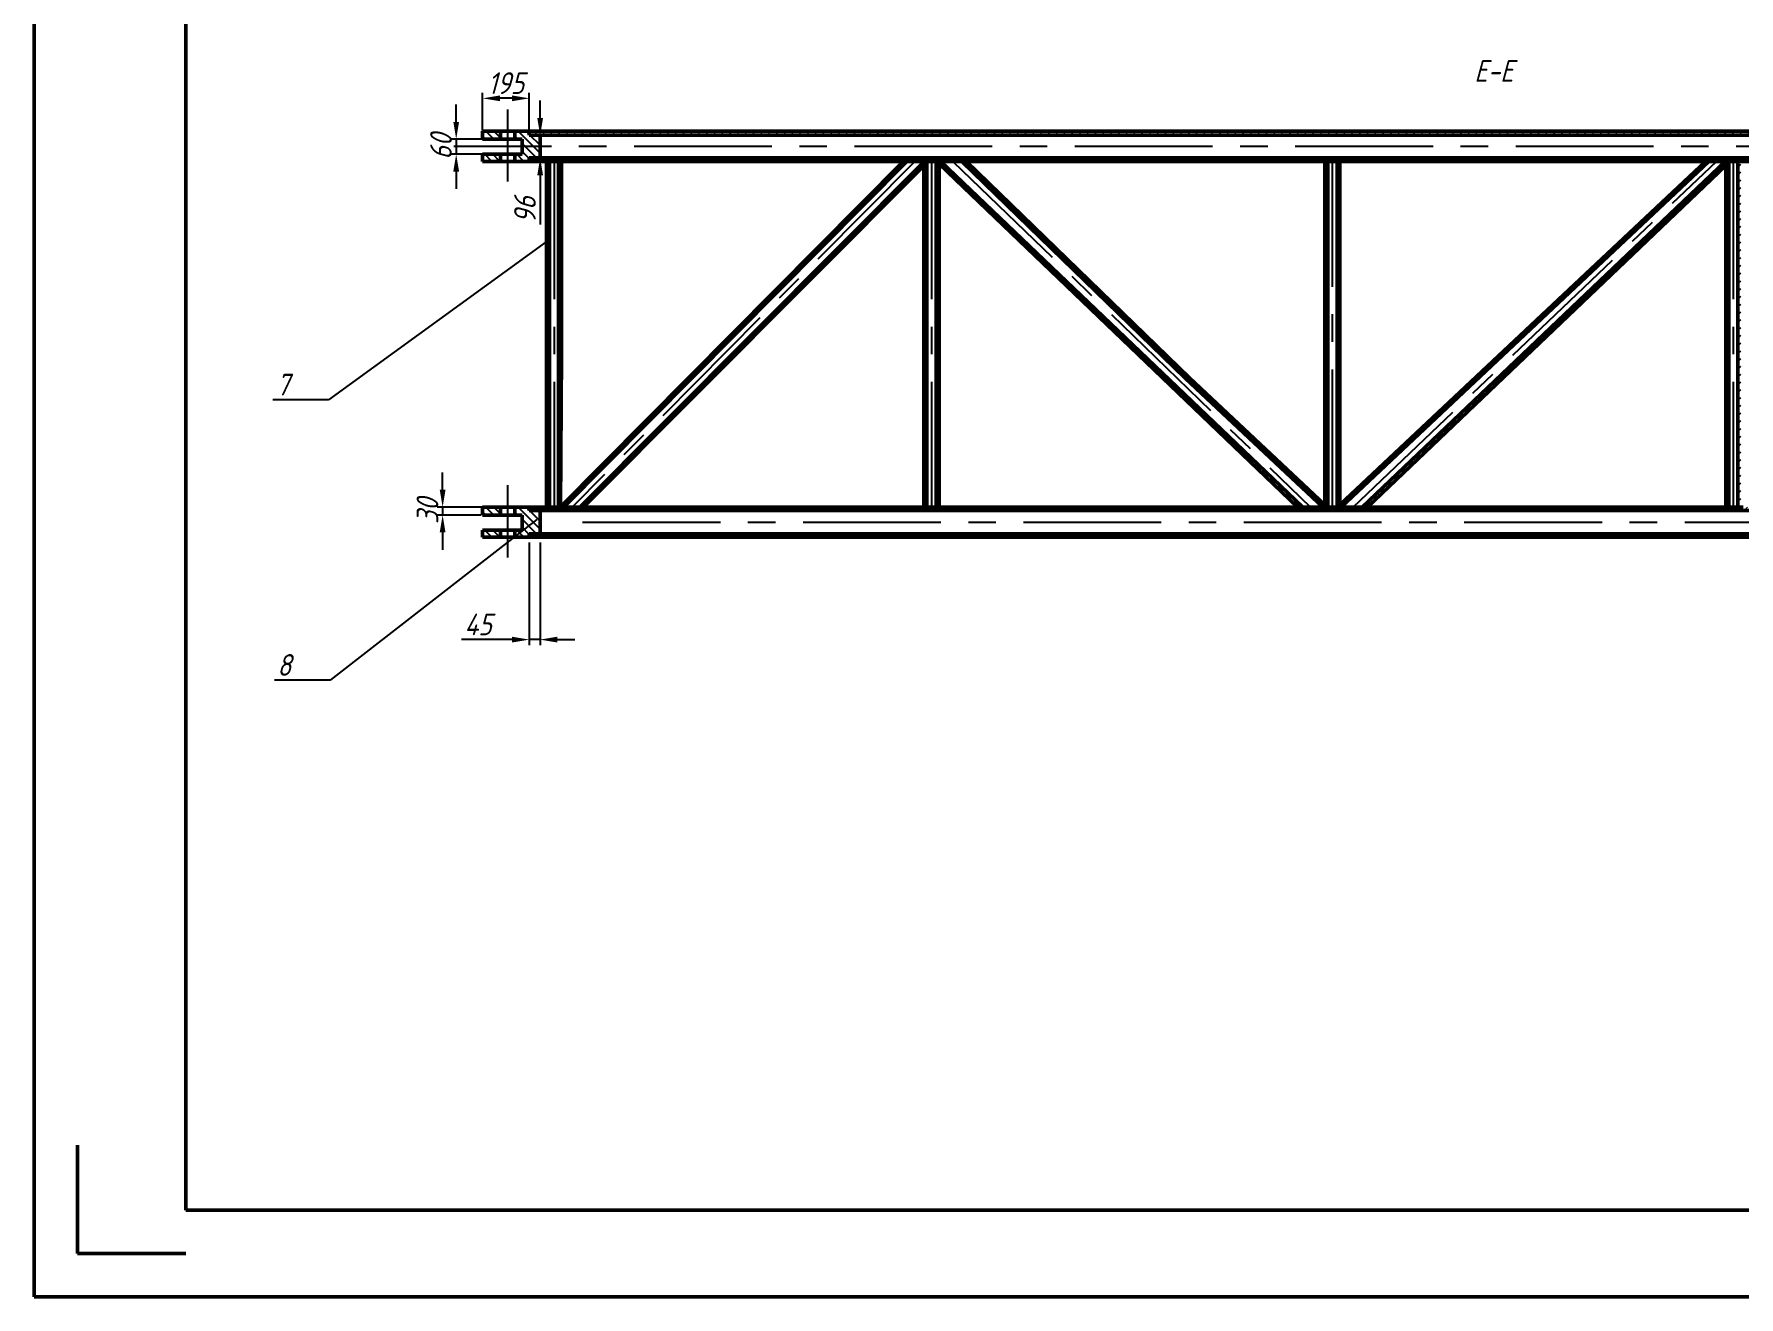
# Model space of a CAD drawing. Header units: millimetres. Extents: x 6124 to 6965, y 1320 to 1914.
# Drawn here: x 6124.4 to 6517.3, y 1319.5 to 1610.6 of the extents above; entities that cross this region are included whole.
import ezdxf
from ezdxf import colors
from ezdxf.entities.mleader import LeaderData, LeaderLine
from ezdxf.math import Vec2, Vec3

# ---------------------------------------------------------------- set-up
doc = ezdxf.new("R2010")
doc.units = ezdxf.units.MM
doc.linetypes.add('CENTER', pattern=[50.800000000000004, 31.75, -6.35, 6.35, -6.35])
for name, color, linetype, lineweight in [('中心线层', 1, 'CENTER', 25), ('剖面线', 2, 'Continuous', 15), ('剖面线层', 2, 'Continuous', 25), ('总内框线', 7, 'Continuous', 50), ('标注层', 3, 'Continuous', 25), ('粗实线', 7, 'Continuous', 50)]:
    doc.layers.add(name, color=color, linetype=linetype, lineweight=lineweight)
doc.styles.add('5号字', font='gbeitc.shx', dxfattribs={"height": 5, "bigfont": 'gbcbig.shx'})
doc.styles.get("Standard").update_dxf_attribs({"font": 'txt', "bigfont": 'gbcbig.shx'})
doc.dimstyles.new('ISO-25', dxfattribs={"dimtxt": 2.5, "dimasz": 2.5, "dimexe": 1.25, "dimexo": 0.625, "dimtad": 1, "dimtxsty": 'Standard', "dimcen": 2.5, "dimadec": 0, "dimazin": 0, "dimtfac": 1, "dimtmove": 0, "dimatfit": 3, "dimfxl": 1, "dimarcsym": 0})
pattern_1 = [(45, (-3418.269631521883, -511.9310133066596), (-0.8957805480766481, 0.8957805480766481), [])]
pattern_2 = [(135, (-3418.269631521883, -511.9310133066596), (-0.8957805480766481, -0.8957805480766481), [])]

# ---------------------------------------------------------------- blocks, each defined once
blk = doc.blocks.new('*D39')
at = {"layer": 'Defpoints', "color": 0, "transparency": 16777216}
for p in [(6240.973923403606, 1587.266340499444), (6240.973923403606, 1582.047223171724), (6241.006675809072, 1582.047223171724)]:
    blk.add_point(p, dxfattribs=at)
at = {"layer": '标注层', "color": 0, "lineweight": -2, "transparency": 16777216}
for p, q in [((6241.006675809072, 1591.266340499444), (6241.006675809072, 1595.266340499444)), ((6241.006675809072, 1587.266340499444), (6241.006675809072, 1582.047223171724)), ((6242.973923403606, 1587.266340499444), (6242.256675809072, 1587.266340499444)), ((6242.973923403606, 1582.047223171724), (6242.256675809072, 1582.047223171724)), ((6241.006675809072, 1578.047223171724), (6241.006675809072, 1566.703491921719))]:
    blk.add_line(p, q, dxfattribs=at)
at = {"layer": '标注层', "color": 0, "transparency": 16777216}
for points in [[(6240.340009142406, 1591.266340499444), (6241.673342475739, 1591.266340499444), (6241.006675809072, 1587.266340499444)], [(6240.340009142406, 1578.047223171724), (6241.673342475739, 1578.047223171724), (6241.006675809072, 1582.047223171724)]]:
    blk.add_solid(points, dxfattribs=at)
at = {"layer": '标注层', "color": 0, "transparency": 16777216, "insert": (6237.506675809071, 1570.047241921717), "char_height": 5, "attachment_point": 5, "rotation": 90, "style": '5号字'}
blk.add_mtext('96', dxfattribs=at)
blk = doc.blocks.new('*D37')
at = {"layer": 'Defpoints', "color": 0, "transparency": 16777216}
for p in [(6230.244888829504, 1586.358456696564), (6221.653368967412, 1582.893456558879), (6231.872517594295, 1582.893456558879)]:
    blk.add_point(p, dxfattribs=at)
at = {"layer": '标注层', "color": 0, "lineweight": -2, "transparency": 16777216}
for p, q in [((6221.653368967412, 1590.358456696564), (6221.653368967412, 1594.358456696564)), ((6228.244888829504, 1586.358456696564), (6220.403368967412, 1586.358456696564)), ((6221.653368967412, 1586.358456696564), (6221.653368967412, 1582.893456558879)), ((6229.872517594295, 1582.893456558879), (6220.403368967412, 1582.893456558879)), ((6221.653368967412, 1578.893456558879), (6221.653368967412, 1574.893456558879))]:
    blk.add_line(p, q, dxfattribs=at)
at = {"layer": '标注层', "color": 0, "transparency": 16777216}
for points in [[(6220.986702300745, 1590.358456696564), (6222.320035634079, 1590.358456696564), (6221.653368967412, 1586.358456696564)], [(6220.986702300745, 1578.893456558879), (6222.320035634079, 1578.893456558879), (6221.653368967412, 1582.893456558879)]]:
    blk.add_solid(points, dxfattribs=at)
at = {"layer": '标注层', "color": 0, "transparency": 16777216, "insert": (6218.153368967411, 1584.625956627719), "char_height": 5, "attachment_point": 5, "rotation": 90, "style": '5号字'}
blk.add_mtext('60', dxfattribs=at)
blk = doc.blocks.new('*D38')
at = {"layer": 'Defpoints', "color": 0, "transparency": 16777216}
for p in [(6229.674962644271, 1501.550348533435), (6218.52667563978, 1499.735348395749), (6229.312307938235, 1499.735348395749)]:
    blk.add_point(p, dxfattribs=at)
at = {"layer": '标注层', "color": 0, "lineweight": -2, "transparency": 16777216}
for p, q in [((6218.52667563978, 1505.550348533435), (6218.52667563978, 1509.550348533435)), ((6227.674962644271, 1501.550348533435), (6217.27667563978, 1501.550348533435)), ((6218.52667563978, 1501.550348533435), (6218.52667563978, 1499.735348395749)), ((6227.312307938235, 1499.735348395749), (6217.27667563978, 1499.735348395749)), ((6218.52667563978, 1495.735348395749), (6218.52667563978, 1491.735348395749))]:
    blk.add_line(p, q, dxfattribs=at)
at = {"layer": '标注层', "color": 0, "transparency": 16777216}
for points in [[(6217.860008973113, 1505.550348533435), (6219.193342306447, 1505.550348533435), (6218.52667563978, 1501.550348533435)], [(6217.860008973113, 1495.735348395749), (6219.193342306447, 1495.735348395749), (6218.52667563978, 1499.735348395749)]]:
    blk.add_solid(points, dxfattribs=at)
at = {"layer": '标注层', "color": 0, "transparency": 16777216, "insert": (6215.026675639778, 1500.64284846459), "char_height": 5, "attachment_point": 5, "rotation": 90, "style": '5号字'}
blk.add_mtext('30', dxfattribs=at)
blk = doc.blocks.new('*D40')
at = {"layer": 'Defpoints', "color": 0, "transparency": 16777216}
for p in [(6238.49888318503, 1495.418473893842), (6240.973883185028, 1495.418473893842), (6238.49888318503, 1471.019934915766)]:
    blk.add_point(p, dxfattribs=at)
at = {"layer": '标注层', "color": 0, "lineweight": -2, "transparency": 16777216}
for p, q in [((6238.49888318503, 1493.418473893842), (6238.49888318503, 1469.769934915766)), ((6240.973883185028, 1493.418473893842), (6240.973883185028, 1469.769934915766)), ((6234.49888318503, 1471.019934915766), (6222.87388318503, 1471.019934915766)), ((6240.973883185028, 1471.019934915766), (6238.49888318503, 1471.019934915766)), ((6244.973883185028, 1471.019934915766), (6248.973883185028, 1471.019934915766))]:
    blk.add_line(p, q, dxfattribs=at)
at = {"layer": '标注层', "color": 0, "transparency": 16777216}
for points in [[(6234.49888318503, 1471.686601582433), (6234.49888318503, 1470.353268249099), (6238.49888318503, 1471.019934915766)], [(6244.973883185028, 1471.686601582433), (6244.973883185028, 1470.353268249099), (6240.973883185028, 1471.019934915766)]]:
    blk.add_solid(points, dxfattribs=at)
at = {"layer": '标注层', "color": 0, "transparency": 16777216, "insert": (6226.68638318503, 1474.519934915766), "char_height": 5, "attachment_point": 5, "style": '5号字'}
blk.add_mtext('45', dxfattribs=at)
blk = doc.blocks.new('_None')
blk = doc.blocks.new('*D48')
at = {"layer": 'Defpoints', "color": 0, "transparency": 16777216}
for p in [(6227.747532388216, 1595.781244408017), (6227.747532388216, 1586.358496453119), (6238.498889793264, 1586.358510897726)]:
    blk.add_point(p, dxfattribs=at)
at = {"layer": '标注层', "color": 0, "lineweight": -2, "transparency": 16777216}
for p, q in [((6227.747532388216, 1588.358496453119), (6227.747532388216, 1597.031244408017)), ((6234.498889793264, 1595.781244408017), (6231.747532388216, 1595.781244408017)), ((6238.498889793264, 1588.358510897726), (6238.498889793264, 1597.031244408017))]:
    blk.add_line(p, q, dxfattribs=at)
at = {"layer": '标注层', "color": 0, "transparency": 16777216}
for points in [[(6231.747532388216, 1596.447911074684), (6231.747532388216, 1595.11457774135), (6227.747532388216, 1595.781244408017)], [(6234.498889793264, 1596.447911074684), (6234.498889793264, 1595.11457774135), (6238.498889793264, 1595.781244408017)]]:
    blk.add_solid(points, dxfattribs=at)
at = {"layer": '标注层', "color": 0, "transparency": 16777216, "insert": (6233.12321109074, 1599.281244408017), "char_height": 5, "attachment_point": 5, "style": '5号字'}
blk.add_mtext('195', dxfattribs=at)

msp = doc.modelspace()

# ---------------------------------------------------------------- hatches: boundary and pattern name
at = {"layer": '剖面线'}
h = msp.add_hatch(dxfattribs=at)
h.set_pattern_fill('ANSI31', color=0, scale=0.399)
h.set_pattern_definition(pattern_1)
h.paths.add_polyline_path([(6700.787890217887, 1495.423219254249), (6238.49888318503, 1495.423219254249), (6238.49888318503, 1494.620473893843), (6261.820565075488, 1494.620473893842), (6700.787890217887, 1494.62521925425)])
h.paths.add_polyline_path([(6700.787890217887, 1501.555093893843), (6697.034232503032, 1501.555093893843), (6610.637871787743, 1501.555093893843), (6606.141269950145, 1501.555093893843), (6518.239552438796, 1501.555093893843), (6513.742950601187, 1501.555093893843), (6431.64495396444, 1501.555093893843), (6415.540882840798, 1501.555093893843), (6333.44289997247, 1501.555093893843), (6328.946284366442, 1501.555093893843), (6251.798717452792, 1501.555093893843), (6238.49888318503, 1501.555093893843), (6238.498883185031, 1500.757093893842), (6700.787890217887, 1500.757093893842)])
h.paths.add_polyline_path([(6700.787890217887, 1582.047223171723), (6238.49888318503, 1582.047223171723), (6238.49888318503, 1581.244495289131), (6251.798717452792, 1581.248648807049), (6323.142549723421, 1581.248648807049), (6339.246631058579, 1581.248648807049), (6421.344617483819, 1581.248648807049), (6425.841219321417, 1581.248648807049), (6507.939202189747, 1581.248648807049), (6524.043273313389, 1581.248648807049), (6606.141269950145, 1581.248648807049), (6610.637871787743, 1581.248648807049), (6697.034232503032, 1581.248648807049), (6700.787890217887, 1581.248648807049)])
h.paths.add_polyline_path([(6700.787890217887, 1588.178523446641), (6242.694319990798, 1588.178523446641), (6238.49888318503, 1588.178523446642), (6238.49888318503, 1587.323431973042), (6700.787890217887, 1587.266340499443)])
h = msp.add_hatch(dxfattribs=at)
h.set_pattern_fill('ANSI31', color=0, scale=0.399, angle=90)
h.set_pattern_definition(pattern_2)
h.paths.add_polyline_path([(6329.462109359993, 1580.31826956462), (6329.477318685755, 1580.356830164978), (6329.49625026783, 1580.40485786765), (6329.522630566926, 1580.471803383975), (6329.556363204078, 1580.557374134952), (6329.597282958202, 1580.66118804684), (6329.645224608228, 1580.782797645879), (6329.699954090955, 1580.921659079345), (6329.761251111606, 1581.077173420827), (6329.82884030172, 1581.248648807049), (6329.599693093745, 1581.248648807049), (6250.196106002313, 1501.555093893843), (6250.949159880796, 1501.555093893843)])
h.paths.add_polyline_path([(6325.452212512, 1581.248648807049), (6324.742221504705, 1581.248648807049), (6245.653900541662, 1501.555093893843), (6246.363891548957, 1501.555093893843)])
h = msp.add_hatch(dxfattribs=at)
h.set_pattern_fill('ANSI31', color=0, scale=0.399)
h.set_pattern_definition(pattern_1)
h.paths.add_polyline_path([(6333.360715175346, 1581.248648807049), (6332.695715175347, 1581.248648807049), (6332.752303395215, 1581.11803121705), (6332.801318982265, 1581.004871987829), (6332.84254164171, 1580.909718414213), (6332.875764847196, 1580.833035180494), (6332.900823377649, 1580.775197476201), (6332.927075919122, 1580.714637880952), (6415.540882840798, 1501.555093893843), (6416.789945832632, 1501.555093893843)])
h.paths.add_polyline_path([(6339.24663105859, 1581.248648807049), (6338.178098929138, 1581.248648807049), (6389.637012031089, 1531.296819184093), (6421.361520876722, 1501.555093893843), (6422.034966379859, 1501.555093893843), (6421.860451463772, 1502.089095308378), (6390.705544160506, 1531.296819184126)])
h = msp.add_hatch(dxfattribs=at)
h.set_pattern_fill('ANSI31', color=0, scale=0.399, angle=90)
h.set_pattern_definition(pattern_2)
h.paths.add_polyline_path([(6514.258770812719, 1580.318283447446), (6514.258770812719, 1580.714647392514), (6514.259817212898, 1580.717074077125), (6514.268243487966, 1580.736480669805), (6514.285013427589, 1580.775197476201), (6514.310071958042, 1580.833035180494), (6514.3432813951, 1580.909718414213), (6514.384504054546, 1581.004871987829), (6514.433519641596, 1581.11803121705), (6514.490107861462, 1581.248648807049), (6514.075849094817, 1581.248648807049), (6430.486182565286, 1501.555093893843), (6431.64495396444, 1501.555093893843)])
h.paths.add_polyline_path([(6510.370813426776, 1581.248648807049), (6509.538868865267, 1581.248648807049), (6425.325385341468, 1502.089095308378), (6425.324338941289, 1502.086668623768), (6425.315926434638, 1502.067262031087), (6425.299156495026, 1502.02854522469), (6425.274097964573, 1501.9707075204), (6425.240874759076, 1501.894024286678), (6425.199652099642, 1501.798870713062), (6425.150622744164, 1501.685711483842), (6425.094034524296, 1501.555093893843), (6425.589235246842, 1501.555093893843)])
at = {"layer": '剖面线层'}
h = msp.add_hatch(dxfattribs=at)
h.set_pattern_fill('ANSI31', color=0, scale=0.4125, angle=90)
h.set_pattern_definition([(135, (222.4441452342153, 270.710425229868), (-0.9260889124852564, -0.9260889124852564), [])])
h.paths.add_polyline_path([(6240.973923403602, 1587.266340499443), (6238.49888318503, 1587.266340499443), (6238.498923403604, 1588.173456834249), (6235.17251759429, 1588.173456834249), (6235.17251759429, 1586.358456696563), (6236.82251759429, 1586.358456696563), (6236.82251759429, 1584.708456696563), (6240.973923403602, 1584.708456696563)])
h.paths.add_polyline_path([(6240.973923403602, 1584.708456696563), (6236.82251759429, 1584.708456696563), (6236.82251759429, 1582.893456558878), (6235.17251759429, 1582.893456558878), (6235.17251759429, 1581.243456558878), (6238.498923403604, 1581.243456558878), (6238.498923403603, 1582.042156559331), (6240.973923403601, 1582.042156559331)])
h.paths.add_polyline_path([(6231.872517594291, 1582.893456558878), (6227.747517594289, 1582.893456558878), (6227.747517594289, 1581.243456558878), (6231.872517594291, 1581.243456558878)])
h.paths.add_polyline_path([(6231.872517594289, 1588.173456834249), (6227.747517594289, 1588.173456834249), (6227.747517594289, 1586.358456696563), (6231.872517594289, 1586.358456696563)])
h = msp.add_hatch(dxfattribs=at)
h.set_pattern_fill('ANSI31', color=0, scale=0.399)
h.set_pattern_definition(pattern_1)
h.paths.add_polyline_path([(6243.133772004938, 1581.245735079342), (6242.468772004939, 1581.245735079342), (6242.468772004939, 1547.176766740017), (6242.468772004939, 1535.626975960874), (6242.46877200495, 1501.555093893843), (6243.133772004934, 1501.555093893843)])
h.paths.add_polyline_path([(6245.933709324734, 1581.246817173973), (6245.268709324735, 1581.246609495489), (6245.268709324739, 1501.555093893843), (6245.653900541662, 1501.555093893843), (6245.933709324734, 1536.781955210892), (6245.933709324734, 1547.176766740017)])
h.paths.add_polyline_path([(6332.927065992508, 1580.714647392514), (6332.926005823914, 1580.717074077128), (6332.917607085688, 1580.736480669805), (6332.900823377649, 1580.775197476201), (6332.875764847196, 1580.833035180494), (6332.84254164171, 1580.909718414213), (6332.801318982265, 1581.004871987829), (6332.752303395215, 1581.11803121705), (6332.695715175347, 1581.248648807049), (6332.262059050898, 1581.248648807049), (6332.262059050901, 1501.555093893843), (6332.927065992508, 1501.555093893843), (6332.927065992508, 1538.22567895072)])
h.paths.add_polyline_path([(6330.127121731102, 1581.248648807049), (6329.82884030172, 1581.248648807049), (6329.761251111606, 1581.077173420827), (6329.699954090955, 1580.921659079345), (6329.645224608228, 1580.782797645879), (6329.597282958202, 1580.66118804684), (6329.556363204078, 1580.557374134952), (6329.522630566926, 1580.471803383975), (6329.49625026783, 1580.40485786765), (6329.462118346395, 1580.318268285871), (6329.462118346395, 1538.22567895072), (6329.462118346395, 1501.555093893843), (6330.127121731099, 1501.555093893843)])
h.paths.add_polyline_path([(6425.325385341468, 1581.248648807049), (6424.660387062517, 1581.248648807049), (6424.66038706252, 1501.555093893843), (6425.094034524296, 1501.555093893843), (6425.150622744164, 1501.685711483842), (6425.199652099642, 1501.798870713062), (6425.240874759076, 1501.894024286678), (6425.274097964573, 1501.9707075204), (6425.299156495026, 1502.02854522469), (6425.325385341468, 1502.089099835687), (6425.325385341468, 1544.578063750171)])
h.paths.add_polyline_path([(6422.525449742721, 1581.248648807049), (6421.860451463772, 1581.248648807049), (6421.860451463772, 1538.22567895072), (6421.860451463772, 1502.089099835687), (6421.886680310212, 1502.02854522469), (6421.911738840665, 1501.9707075204), (6421.944962046151, 1501.894024286678), (6421.986184705596, 1501.798870713062), (6422.035200292645, 1501.685711483842), (6422.091788512515, 1501.555093893843), (6422.525449742718, 1501.555093893843)])
h.paths.add_polyline_path([(6517.723704690416, 1544.578063750171), (6517.723704690416, 1580.714647392514), (6517.722658290231, 1580.717074077108), (6517.714259552014, 1580.736480669805), (6517.697489612394, 1580.775197476201), (6517.672431081939, 1580.833035180494), (6517.639194108026, 1580.909718414213), (6517.597971448591, 1581.004871987829), (6517.548955861541, 1581.11803121705), (6517.492367641673, 1581.248648807049), (6517.058706411868, 1581.248648807049), (6517.058706411872, 1501.555093893843), (6517.723704690416, 1501.555093893843)])
h.paths.add_polyline_path([(6514.923769092071, 1581.248648807049), (6514.490107861462, 1581.248648807049), (6514.433519641596, 1581.11803121705), (6514.384504054546, 1581.004871987829), (6514.3432813951, 1580.909718414213), (6514.310071958042, 1580.833035180494), (6514.285013427589, 1580.775197476201), (6514.258770812719, 1580.714611078031), (6514.258770812719, 1544.578063750171), (6514.258770812719, 1501.555093893843), (6514.923769092067, 1501.555093893843)])
h.paths.add_polyline_path([(6610.122024039365, 1544.578063750171), (6610.122024039365, 1581.248648807049), (6609.457039528841, 1581.248648807049), (6609.457039528845, 1501.555093893843), (6609.82479131658, 1501.555093893843), (6609.889089853516, 1501.710336308962), (6609.946063589241, 1501.84787597379), (6609.99543715529, 1501.967041677688), (6610.0369351832, 1502.067251704768), (6610.070392451888, 1502.148010391795), (6610.095616203424, 1502.208928780807), (6610.122024039365, 1502.272724382868)])
h.paths.add_polyline_path([(6607.322102209044, 1581.248648807049), (6606.657090161669, 1581.248648807049), (6606.657090161669, 1544.578063750171), (6606.657090161669, 1502.089095308378), (6606.658136561853, 1502.086668623758), (6606.666562836926, 1502.067262031087), (6606.683332776538, 1502.02854522469), (6606.708391306991, 1501.9707075204), (6606.741600744059, 1501.894024286678), (6606.782823403495, 1501.798870713062), (6606.831866527389, 1501.685711483842), (6606.888454747268, 1501.555093893843), (6607.32210220904, 1501.555093893843)])
h.paths.add_polyline_path([(6697.034232503032, 1537.359444620771), (6697.034232503032, 1581.248648807049), (6696.060007880169, 1581.248648807049), (6696.060007880173, 1501.555093893843), (6697.034232503032, 1501.555093893843)])
h.paths.add_polyline_path([(6693.925070560372, 1581.248648807049), (6692.991768340449, 1581.248648807049), (6692.991768340449, 1580.450648807051), (6692.991768340449, 1537.359444620771), (6692.991768340449, 1501.555093893843), (6693.925070560368, 1501.555093893843)])
h = msp.add_hatch(dxfattribs=at)
h.set_pattern_fill('ANSI31', color=0, scale=0.4125, angle=90)
h.set_pattern_definition([(135, (222.4441050156411, 184.0873169290537), (-0.9260889124852564, -0.9260889124852564), [])])
h.paths.add_polyline_path([(6240.973883185027, 1500.752348533435), (6238.498883185029, 1500.752348533435), (6238.49888318503, 1501.550348533435), (6235.172477375716, 1501.550348533435), (6235.172477375716, 1499.735348395749), (6236.822477375716, 1499.735348395749), (6236.822477375716, 1498.085348395749), (6240.973883185028, 1498.085348395749)])
h.paths.add_polyline_path([(6240.973883185028, 1498.085348395749), (6236.822477375716, 1498.085348395749), (6236.822477375716, 1496.270348258063), (6235.172477375716, 1496.270348258063), (6235.172477375716, 1494.620348258064), (6238.49888318503, 1494.620348258064), (6238.498883185029, 1495.418473893842), (6240.973883185027, 1495.418473893842)])
h.paths.add_polyline_path([(6231.872477375717, 1496.270348258063), (6227.747477375715, 1496.270348258063), (6227.747477375715, 1494.620348258064), (6231.872477375717, 1494.620348258064)])
h.paths.add_polyline_path([(6231.872477375715, 1501.550348533435), (6227.747477375715, 1501.550348533435), (6227.747477375715, 1499.735348395749), (6231.872477375715, 1499.735348395749)])

# ---------------------------------------------------------------- linework, layer by layer
at = {"layer": '中心线层', "color": 0}
for p, q in [((6233.522517594291, 1576.582206307291), (6233.522517594291, 1593.230527464087)), ((6700.787890217887, 1584.713586126845), (6221.084105933951, 1584.711213446641)), ((6244.201240664835, 1581.248648807049), (6244.201240664835, 1501.555093893842)), ((6327.382505170304, 1581.248648807049), (6248.378718446427, 1501.555093893843)), ((6331.194590391, 1581.248648807049), (6331.194590391, 1501.555093893843)), ((6336.149529386483, 1581.248648807049), (6418.564118650898, 1501.555093893843)), ((6423.592918402619, 1501.555093893843), (6423.592918402619, 1581.248648807049)), ((6428.350870048667, 1501.555093893843), (6512.125613393651, 1581.248648807049)), ((6515.991237751568, 1581.248648807049), (6515.99125151999, 1501.555093893843)), ((6233.522477375716, 1489.959098006476), (6233.522477375716, 1506.607419163273)), ((6250.78821507549, 1498.087783893842), (6700.787890217887, 1498.087783893842))]:
    msp.add_line(p, q, dxfattribs=at)
at = {"layer": '总内框线', "color": 0}
for p, q in [((6124.372667979245, 1913.523109641741), (6124.372667979245, 1319.523109641741)), ((6159.372667979245, 1893.523109641741), (6159.372667979246, 1339.523109641741)), ((6134.372667979245, 1329.523109641741), (6134.372667979245, 1354.523109641741)), ((6159.372667979246, 1339.523109641741), (6945.372667979245, 1339.523109641741)), ((6134.372667979245, 1329.523109641741), (6159.372667979245, 1329.523109641741)), ((6124.372667979245, 1319.523109641741), (6965.372667979245, 1319.523109641741))]:
    msp.add_line(p, q, dxfattribs=at)
at = {"layer": '粗实线', "color": 0}
for p, q in [((6238.498923403604, 1588.178523446641), (6227.747517594289, 1588.173456834249)), ((6227.747517594289, 1588.173456834249), (6227.747517594289, 1586.358456696563)), ((6231.872517594289, 1588.173456834249), (6231.872517594289, 1586.358456696563)), ((6235.172477375716, 1588.173456834249), (6235.172477375716, 1586.358456696563)), ((6238.49888318503, 1588.178523446642), (6238.49888318503, 1587.380523446642)), ((6238.498923403602, 1587.266340499443), (6238.498923403602, 1588.173456834249)), ((6227.747517594289, 1586.358456696563), (6236.82251759429, 1586.358456696563)), ((6236.82251759429, 1582.893456558878), (6236.822477375716, 1586.358456696563)), ((6238.49888318503, 1587.266340499443), (6700.783980608725, 1587.266340499443)), ((6240.973923403602, 1587.266340499443), (6240.973923403602, 1582.047223171723)), ((6227.747517594289, 1582.893456558878), (6236.82251759429, 1582.893456558878)), ((6227.747517594289, 1582.893456558878), (6227.747517594289, 1581.243456558878)), ((6238.498923403604, 1581.243456558878), (6227.747517594289, 1581.243456558878)), ((6231.872517594291, 1582.893456558878), (6231.872517594291, 1581.243456558878)), ((6235.172477375716, 1582.893456558878), (6235.172477375716, 1581.243456558878)), ((6700.787890217887, 1582.047223171723), (6238.49888318503, 1582.047223171723)), ((6238.498923403604, 1581.244156559331), (6238.498923403604, 1582.042156559331)), ((6242.468772004939, 1581.245735079342), (6243.133772004938, 1581.245735079342)), ((6243.133772004938, 1581.245735079342), (6243.133772004934, 1501.555093893843)), ((6245.268709324735, 1581.245735079342), (6245.268709324739, 1501.555093893843)), ((6330.127121731102, 1581.245735079342), (6330.127121731099, 1501.555093893843)), ((6332.262059050898, 1581.245735079342), (6332.262059050901, 1501.555093893843)), ((6333.360715175346, 1581.248648807049), (6416.789945832632, 1501.555093893843)), ((6422.525449742721, 1581.245735079342), (6422.525449742718, 1501.555093893843)), ((6424.660387062517, 1581.245735079342), (6424.66038706252, 1501.555093893843)), ((6514.923769092071, 1581.245782035709), (6514.923769092067, 1501.555140850209)), ((6517.058706411868, 1581.245782035709), (6517.058706411872, 1501.555140850209)), ((6238.49888318503, 1501.550348533435), (6227.747477375715, 1501.550348533435)), ((6227.747477375715, 1501.550348533435), (6227.747477375715, 1499.735348395749)), ((6231.872477375715, 1501.550348533435), (6231.872477375715, 1499.735348395749)), ((6235.172477375716, 1501.550348533435), (6235.172477375716, 1499.735348395749)), ((6238.49888318503, 1501.555093893843), (6238.498883185031, 1500.757093893842)), ((6238.49888318503, 1501.550348533435), (6238.49888318503, 1500.752348533435)), ((6245.653900541662, 1501.555093893843), (6244.988900541661, 1501.555093893843)), ((6421.860451463772, 1502.089095308378), (6422.034966379859, 1501.555093893843)), ((6227.747477375715, 1499.735348395749), (6236.822477375716, 1499.735348395749)), ((6236.822477375716, 1499.735348395749), (6236.822477375716, 1496.270348258063)), ((6238.498883185031, 1500.757093893842), (6700.787890217889, 1500.757093893842)), ((6240.973883185028, 1500.752348533435), (6240.973883185028, 1495.418473893842)), ((6227.747477375715, 1496.270348258063), (6236.822477375716, 1496.270348258063)), ((6227.747477375715, 1496.270348258063), (6227.747477375715, 1494.620348258064)), ((6238.49888318503, 1494.620348258064), (6227.747477375715, 1494.620348258064)), ((6231.872477375717, 1496.270348258063), (6231.872477375717, 1494.620348258063)), ((6235.172477375716, 1496.270348258063), (6235.172477375716, 1494.620348258063)), ((6238.49888318503, 1494.62521925425), (6238.49888318503, 1495.423219254249)), ((6238.49888318503, 1495.423219254249), (6700.787890217889, 1495.423219254249)), ((6238.49888318503, 1494.620473893842), (6238.49888318503, 1495.418473893842))]:
    msp.add_line(p, q, dxfattribs=at)
at = {"layer": '粗实线', "color": 0, "lineweight": 50}
for p, q in [((6238.498883185029, 1588.178523446641), (6261.820565075488, 1588.178523446641)), ((6238.498883185029, 1581.244156545746), (6251.798717452792, 1581.248648807049)), ((6238.49888318503, 1501.555093893846), (6261.820565075488, 1501.555093893842)), ((6238.49888318503, 1494.620473893842), (6261.820565075488, 1494.620473893842)), ((6242.694319990798, 1494.62521925425), (6700.787890217887, 1494.62521925425))]:
    msp.add_line(p, q, dxfattribs=at)
at = {"layer": '粗实线', "color": 0, "linetype": 'Continuous', "lineweight": 50}
for p, q in [((6242.694319990798, 1588.178523446641), (6700.787890217887, 1588.178523446641)), ((6242.468772004939, 1581.248648807049), (6242.468772004939, 1547.176766740017)), ((6245.653900541662, 1501.555093893843), (6324.742221504705, 1581.248648807049)), ((6245.933709324734, 1547.176766740017), (6245.933709324734, 1581.248648807049)), ((6246.363891548957, 1501.555093893843), (6325.452212512, 1581.248648807049)), ((6250.196106002313, 1501.555093893843), (6329.599693093745, 1581.248648807049)), ((6250.949159880796, 1501.555093893843), (6329.462118346395, 1580.318278579662)), ((6251.798717452792, 1581.248648807049), (6323.142549723421, 1581.248648807049)), ((6323.142549723421, 1581.248648807049), (6339.246631058579, 1581.248648807049)), ((6329.462118346395, 1580.318278579662), (6329.462118346395, 1538.22567895072)), ((6332.927065992508, 1580.714647392514), (6415.540882840798, 1501.555093893843)), ((6332.927065992508, 1538.22567895072), (6332.927065992508, 1580.714647392514)), ((6389.637012031131, 1531.296819184052), (6338.178098929138, 1581.248648807049)), ((6390.705544160583, 1531.296819184052), (6339.24663105859, 1581.248648807049)), ((6339.246634615491, 1581.248648807049), (6421.344617483819, 1581.248648807049)), ((6421.344617483819, 1581.248648807049), (6425.841219321417, 1581.248648807049)), ((6421.860451463772, 1581.248648807049), (6421.860451463772, 1538.22567895072)), ((6425.325385341468, 1544.578063750171), (6425.325385341468, 1581.248648807049)), ((6425.325385341468, 1502.089095308378), (6509.538868865267, 1581.248648807049)), ((6425.589235246842, 1501.555093893843), (6510.370813426776, 1581.248648807049)), ((6425.841219321417, 1581.248648807049), (6507.939202189747, 1581.248648807049)), ((6430.486182565286, 1501.555093893843), (6514.075849094817, 1581.248648807049)), ((6431.64495396444, 1501.555093893843), (6514.258765706956, 1580.318278579662)), ((6507.939202189747, 1581.248648807049), (6524.043273313389, 1581.248648807049)), ((6514.258770812719, 1580.714647392514), (6514.258770812719, 1544.578063750171)), ((6242.468772004939, 1547.176766740017), (6242.468772004939, 1535.626975960874)), ((6245.933709324734, 1536.781955210892), (6245.933709324734, 1547.176766740017)), ((6425.325385341468, 1502.089095308378), (6425.325385341468, 1544.578063750171)), ((6514.258770812719, 1544.578063750171), (6514.258770812719, 1501.555093893843)), ((6245.653900541662, 1501.555093893842), (6245.933709324734, 1536.781955210892)), ((6329.462118346395, 1538.22567895072), (6329.462118346395, 1501.555093893843)), ((6332.927065992508, 1501.555093893843), (6332.927065992508, 1538.22567895072)), ((6421.860451463772, 1538.22567895072), (6421.860451463772, 1502.089095308378)), ((6242.468772004939, 1535.626975960874), (6242.46877200495, 1501.55509389384)), ((6421.361520876722, 1501.555093893843), (6389.637309303191, 1531.296540491513)), ((6421.860451463772, 1502.089095308378), (6390.705841432644, 1531.296540491513)), ((6242.694319990798, 1501.555093893843), (6251.798717452792, 1501.555093893843)), ((6251.798717452792, 1501.555093893843), (6328.946284366442, 1501.555093893843)), ((6328.946284366442, 1501.555093893843), (6333.44289997247, 1501.555093893843)), ((6333.44289997247, 1501.555093893843), (6415.540882840798, 1501.555093893843)), ((6415.540882840798, 1501.555093893843), (6431.64495396444, 1501.555093893843)), ((6431.64495396444, 1501.555093893843), (6513.742950601187, 1501.555093893843)), ((6513.742950601187, 1501.555093893843), (6518.239552438796, 1501.555093893843))]:
    msp.add_line(p, q, dxfattribs=at)
at = {"layer": '粗实线', "color": 0, "linetype": 'Continuous', "lineweight": 50, "flags": 128}
for points in [[(6329.462118346395, 1580.318278579662), (6329.465918431237, 1580.327926802309), (6329.477318685755, 1580.356830164978), (6329.49625026783, 1580.40485786765), (6329.522630566926, 1580.471803383975), (6329.556363204078, 1580.557374134952), (6329.597282958202, 1580.66118804684), (6329.645224608228, 1580.782797645879), (6329.699954090955, 1580.921659079345), (6329.761251111606, 1581.077173420827), (6329.82884030172, 1581.248648807049)], [(6332.695715175347, 1581.248648807049), (6332.752303395215, 1581.11803121705), (6332.801318982265, 1581.004871987829), (6332.84254164171, 1580.909718414213), (6332.875764847196, 1580.833035180494), (6332.900823377649, 1580.775197476201), (6332.917607085688, 1580.736480669805), (6332.926005823912, 1580.717074077126), (6332.927065992508, 1580.714647392514)], [(6514.258770812719, 1580.714647392514), (6514.259817212898, 1580.717074077126), (6514.268243487966, 1580.736480669805), (6514.285013427589, 1580.775197476201), (6514.310071958042, 1580.833035180494), (6514.3432813951, 1580.909718414213), (6514.384504054546, 1581.004871987829), (6514.433519641596, 1581.11803121705), (6514.490107861462, 1581.248648807049)], [(6425.325385341468, 1502.089095308378), (6425.324338941289, 1502.086668623766), (6425.315926434638, 1502.067262031087), (6425.299156495026, 1502.02854522469), (6425.274097964573, 1501.9707075204), (6425.240874759076, 1501.894024286678), (6425.199652099642, 1501.798870713062), (6425.150622744164, 1501.685711483842), (6425.094034524296, 1501.555093893843)]]:
    msp.add_lwpolyline(points, dxfattribs=at)

# ---------------------------------------------------------------- texts
at = {"layer": '标注层', "color": 0, "insert": (6456.295057954499, 1604.591868522344), "char_height": 5, "attachment_point": 1, "style": '5号字'}
msp.add_mtext_dynamic_manual_height_columns('E-E', width=7.466207630233839, gutter_width=99.96478978420129, heights=[0], dxfattribs=at)

# ---------------------------------------------------------------- dimensions: what is measured, and where the dimension line sits
at = {"layer": '标注层', "color": 0}
for base, p1, p2, text, picture, middle in [((6227.747532388216, 1595.781244408017), (6238.498889793264, 1586.358510897726), (6227.747532388216, 1586.358496453119), '195', '*D48', (6233.12321109074, 1599.281244408017)), ((6238.49888318503, 1471.019934915766), (6240.973883185028, 1495.418473893842), (6238.49888318503, 1495.418473893842), '45', '*D40', (6226.68638318503, 1474.519934915766))]:
    dim = msp.add_linear_dim(base=base, p1=p1, p2=p2, text=text, dimstyle='ISO-25', override={"dimtxt": 15, "dimasz": 4, "dimexo": 2, "dimgap": 1, "dimdsep": 46, "dimtxsty": '5号字'}, dxfattribs=at)
    dim.commit()
    dim.dimension.update_dxf_attribs({"geometry": picture, "text_midpoint": middle})
for base, p1, p2, text, picture, middle in [((6241.006675809072, 1582.047223171724), (6240.973923403602, 1587.266340499443), (6240.973923403602, 1582.047223171723), '96', '*D39', (6241.006675809071, 1570.047241921717)), ((6221.653368967412, 1582.893456558879), (6230.2448888295, 1586.358456696563), (6231.872517594291, 1582.893456558878), '60', '*D37', (6221.653368967411, 1584.625956627719)), ((6218.52667563978, 1499.735348395749), (6229.674962644267, 1501.550348533435), (6229.312307938231, 1499.735348395749), '30', '*D38', (6218.526675639778, 1500.64284846459))]:
    dim = msp.add_linear_dim(base=base, p1=p1, p2=p2, angle=90, text=text, dimstyle='ISO-25', override={"dimtxt": 15, "dimasz": 4, "dimexo": 2, "dimgap": 1, "dimdsep": 46, "dimtxsty": '5号字'}, dxfattribs=at)
    dim.commit()
    dim.dimension.update_dxf_attribs({"geometry": picture, "text_midpoint": middle, "dimtype": 160})

# ---------------------------------------------------------------- leaders
ml = msp.add_multileader_mtext('Standard', dxfattribs=at)
ml.set_content('7', style='5号字')
ml.set_leader_properties()
ml.set_arrow_properties(name='NONE')
ml.build(insert=Vec2(0, 0))
ml.multileader.update_dxf_attribs({"text_left_attachment_type": 6, "text_right_attachment_type": 6, "dogleg_length": 0.36, "arrow_head_size": 7.9770075})
ctx = ml.context
ctx.base_point, ctx.char_height, ctx.arrow_head_size, ctx.landing_gap_size, ctx.plane_origin = Vec3(6181.326277080833, 1526.29098133205), 5, 7.9770075, 0, Vec3(6925.198016519274, 1639.833554451015)
ctx.left_attachment, ctx.right_attachment, ctx.text_align_type = 6, 6, 2
notes = []
notes.append((ctx, [(0, (1, 1, 0), (6192.214779501212, 1526.29098133205), (-1, 0), 9.013502420378572, [(0, [(6243.20008282634, 1563.340443646596)], 0, [])])]))
ctx.mtext.insert, ctx.mtext.alignment, ctx.mtext.flow_direction = Vec3(6183.201277080833, 1532.29098133205), 3, 5
ml = msp.add_multileader_mtext('Standard', dxfattribs=at)
ml.set_content('8', style='5号字')
ml.set_leader_properties()
ml.set_arrow_properties(name='NONE')
ml.build(insert=Vec2(0, 0))
ml.multileader.update_dxf_attribs({"text_left_attachment_type": 6, "text_right_attachment_type": 6, "dogleg_length": 0.36, "arrow_head_size": 7.9770075})
ctx = ml.context
ctx.base_point, ctx.char_height, ctx.arrow_head_size, ctx.landing_gap_size, ctx.plane_origin = Vec3(6181.326277080833, 1461.674210455581), 5, 7.9770075, 0, Vec3(6922.202630794775, 1575.216783574545)
ctx.left_attachment, ctx.right_attachment, ctx.text_align_type = 6, 6, 2
notes.append((ctx, [(0, (1, 1, 0), (6192.631446167878, 1461.674210455581), (-1, 0), 9.013502420378572, [(0, [(6240.204697101842, 1498.723672770127)], 0, [])])]))
ctx.mtext.insert, ctx.mtext.alignment, ctx.mtext.flow_direction = Vec3(6183.6179437475, 1467.674210455581), 3, 5
for ctx, leaders in notes:
    for number, flags, end, landing, length, lines in leaders:
        leader = LeaderData()
        leader.index, (leader.has_last_leader_line, leader.has_dogleg_vector, leader.attachment_direction) = number, flags
        leader.last_leader_point, leader.dogleg_vector, leader.dogleg_length = Vec3(end), Vec3(landing), length
        for number, points, colour, breaks in lines:
            line = LeaderLine()
            line.index, line.vertices, line.color, line.breaks = number, Vec3.list(points), colors.encode_raw_color(colour), breaks
            leader.lines.append(line)
        ctx.leaders.append(leader)

doc.saveas('drawing.dxf')
